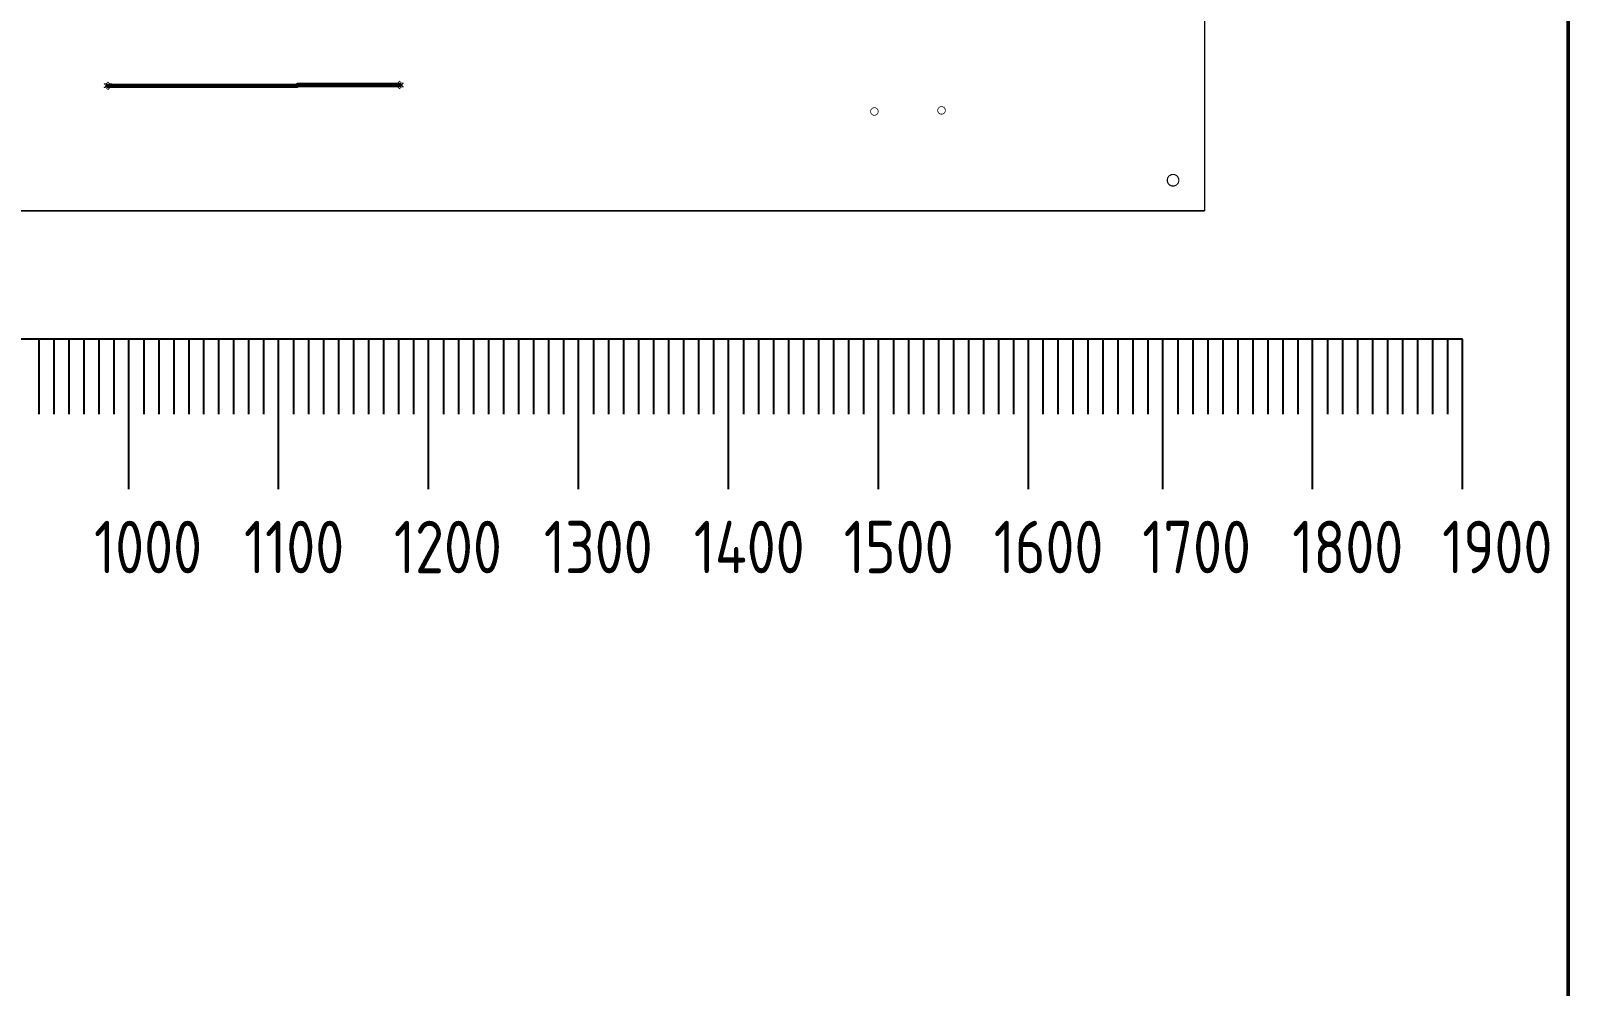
# Paper-space layout 'Лист1' of a CAD drawing. Header units: millimetres. Extents: x 20 to 579, y 6 to 381.
# Drawn here: x 476.6 to 579.1, y 193.3 to 257 of the extents above; entities that cross this region are included whole.
import ezdxf

# ---------------------------------------------------------------- set-up
doc = ezdxf.new("R2010")
doc.units = ezdxf.units.MM
for name, color, linetype in [('BottomLayer', 5, 'Continuous'), ('DrillDrawing', 1, 'Continuous'), ('Mechanical15', 56, 'Continuous')]:
    doc.layers.add(name, color=color, linetype=linetype)
doc.layers.add('Розмірний', color=130, linetype='Continuous', lineweight=25)
doc.layers.add('СхемаЕлПринц', color=7, linetype='Continuous', lineweight=50, true_color=0x000000)
doc.styles.add('GOST-2.304_Type-B', font='GOST Common.ttf')

psp = doc.layouts.new('Лист1')

# ---------------------------------------------------------------- linework, layer by layer
at = {"layer": 'BottomLayer', "const_width": 0.3}
for points in [[(494.332, 253.358), (481.734, 253.358)], [(494.382, 253.408), (494.332, 253.358)], [(501.184, 253.408), (494.382, 253.408)]]:
    psp.add_lwpolyline(points, dxfattribs=at)
at = {"layer": 'BottomLayer', "const_width": 0.15}
for points in [[(481.809, 253.358, -1), (481.659, 253.358, -1)], [(494.407, 253.358, -1), (494.257, 253.358, -1)], [(494.407, 253.358, -1), (494.257, 253.358, -1)], [(494.457, 253.408, -1), (494.307, 253.408, -1)], [(494.457, 253.408, -1), (494.307, 253.408, -1)], [(501.259, 253.408, -1), (501.109, 253.408, -1)]]:
    psp.add_lwpolyline(points, format="xyb", close=True, dxfattribs=at)
at = {"layer": 'DrillDrawing', "const_width": 0.0508}
for points in [[(481.607, 253.485), (481.48, 253.485)], [(481.607, 253.358), (481.48, 253.485)], [(481.607, 253.358), (481.48, 253.231)], [(481.734, 253.612), (481.607, 253.485)], [(481.861, 253.485), (481.734, 253.612)], [(481.988, 253.485), (481.861, 253.358)], [(481.988, 253.485), (481.861, 253.485)], [(481.988, 253.231), (481.861, 253.358)], [(501.057, 253.535), (500.93, 253.535)], [(501.057, 253.408), (500.93, 253.535)], [(501.057, 253.408), (500.93, 253.281)], [(501.057, 253.281), (500.93, 253.281)], [(501.184, 253.662), (501.057, 253.535)], [(501.184, 253.154), (501.057, 253.281)], [(501.311, 253.535), (501.184, 253.662)], [(501.311, 253.281), (501.184, 253.154)], [(501.438, 253.535), (501.311, 253.408)], [(501.438, 253.535), (501.311, 253.535)], [(501.438, 253.281), (501.311, 253.408)], [(501.438, 253.281), (501.311, 253.281)], [(481.607, 253.231), (481.48, 253.231)], [(481.734, 253.104), (481.607, 253.231)], [(481.861, 253.231), (481.734, 253.104)], [(481.988, 253.231), (481.861, 253.231)]]:
    psp.add_lwpolyline(points, dxfattribs=at)
at = {"layer": 'DrillDrawing'}
for points, const_width in [([(481.493, 253.485, -1), (481.467, 253.485, -1)], 0.0254), ([(481.493, 253.485, -1), (481.467, 253.485, -1)], 0.0254), ([(481.62, 253.485, -1), (481.594, 253.485, -1)], 0.0254), ([(481.62, 253.485, -1), (481.594, 253.485, -1)], 0.0254), ([(481.62, 253.358, -1), (481.594, 253.358, -1)], 0.0254), ([(481.62, 253.358, -1), (481.594, 253.358, -1)], 0.0254), ([(481.747, 253.612, -1), (481.721, 253.612, -1)], 0.0254), ([(481.747, 253.612, -1), (481.721, 253.612, -1)], 0.0254), ([(481.874, 253.485, -1), (481.848, 253.485, -1)], 0.0254), ([(481.874, 253.485, -1), (481.848, 253.485, -1)], 0.0254), ([(481.874, 253.358, -1), (481.848, 253.358, -1)], 0.0254), ([(481.874, 253.358, -1), (481.848, 253.358, -1)], 0.0254), ([(482.001, 253.485, -1), (481.975, 253.485, -1)], 0.0254), ([(482.001, 253.485, -1), (481.975, 253.485, -1)], 0.0254), ([(500.943, 253.535, -1), (500.917, 253.535, -1)], 0.0254), ([(500.943, 253.535, -1), (500.917, 253.535, -1)], 0.0254), ([(500.943, 253.281, -1), (500.917, 253.281, -1)], 0.0254), ([(500.943, 253.281, -1), (500.917, 253.281, -1)], 0.0254), ([(501.07, 253.535, -1), (501.044, 253.535, -1)], 0.0254), ([(501.07, 253.535, -1), (501.044, 253.535, -1)], 0.0254), ([(501.07, 253.408, -1), (501.044, 253.408, -1)], 0.0254), ([(501.07, 253.408, -1), (501.044, 253.408, -1)], 0.0254), ([(501.07, 253.281, -1), (501.044, 253.281, -1)], 0.0254), ([(501.07, 253.281, -1), (501.044, 253.281, -1)], 0.0254), ([(501.197, 253.662, -1), (501.171, 253.662, -1)], 0.0254), ([(501.197, 253.662, -1), (501.171, 253.662, -1)], 0.0254), ([(501.324, 253.535, -1), (501.298, 253.535, -1)], 0.0254), ([(501.324, 253.535, -1), (501.298, 253.535, -1)], 0.0254), ([(501.324, 253.408, -1), (501.298, 253.408, -1)], 0.0254), ([(501.324, 253.408, -1), (501.298, 253.408, -1)], 0.0254), ([(501.324, 253.281, -1), (501.298, 253.281, -1)], 0.0254), ([(501.324, 253.281, -1), (501.298, 253.281, -1)], 0.0254), ([(501.451, 253.535, -1), (501.425, 253.535, -1)], 0.0254), ([(501.451, 253.535, -1), (501.425, 253.535, -1)], 0.0254), ([(501.451, 253.281, -1), (501.425, 253.281, -1)], 0.0254), ([(501.451, 253.281, -1), (501.425, 253.281, -1)], 0.0254), ([(481.493, 253.231, -1), (481.467, 253.231, -1)], 0.0254), ([(481.493, 253.231, -1), (481.467, 253.231, -1)], 0.0254), ([(481.62, 253.231, -1), (481.594, 253.231, -1)], 0.0254), ([(481.62, 253.231, -1), (481.594, 253.231, -1)], 0.0254), ([(481.747, 253.104, -1), (481.721, 253.104, -1)], 0.0254), ([(481.747, 253.104, -1), (481.721, 253.104, -1)], 0.0254), ([(481.874, 253.231, -1), (481.848, 253.231, -1)], 0.0254), ([(481.874, 253.231, -1), (481.848, 253.231, -1)], 0.0254), ([(482.001, 253.231, -1), (481.975, 253.231, -1)], 0.0254), ([(482.001, 253.231, -1), (481.975, 253.231, -1)], 0.0254), ([(501.197, 253.154, -1), (501.171, 253.154, -1)], 0.0254), ([(501.197, 253.154, -1), (501.171, 253.154, -1)], 0.0254), ([(532.597, 251.642, -1), (533.105, 251.642, -1)], 0.0508), ([(532.61, 251.642, -1), (532.584, 251.642, -1)], 0.0254), ([(533.118, 251.642, -1), (533.092, 251.642, -1)], 0.0254), ([(537.072, 251.717, -1), (537.58, 251.717, -1)], 0.0508), ([(537.085, 251.717, -1), (537.059, 251.717, -1)], 0.0254), ([(537.593, 251.717, -1), (537.567, 251.717, -1)], 0.0254), ([(552.381, 247.06, -1), (553.154, 247.06, -1)], 0.0773), ([(553.173, 247.06, -1), (553.135, 247.06, -1)], 0.0387)]:
    psp.add_lwpolyline(points, format="xyb", close=True, dxfattribs=dict(at, const_width=const_width))
at = {"layer": 'Mechanical15', "const_width": 0.1}
for points in [[(554.878, 245.021), (554.866, 350.166)], [(384.963, 245.021), (554.878, 245.021)]]:
    psp.add_lwpolyline(points, dxfattribs=at)
at = {"layer": 'Розмірний', "color": 18, "true_color": 0x000000}
for p, q in [((543.118, 236.467), (384.118, 236.467)), ((477.118, 236.467), (477.118, 231.467)), ((478.118, 236.467), (478.118, 231.467)), ((479.118, 236.467), (479.118, 231.467)), ((480.118, 236.467), (480.118, 231.467)), ((481.118, 236.467), (481.118, 231.467)), ((482.118, 236.467), (482.118, 231.467)), ((483.118, 226.467), (483.118, 236.467)), ((484.118, 236.467), (484.118, 231.467)), ((485.118, 236.467), (485.118, 231.467)), ((486.118, 236.467), (486.118, 231.467)), ((487.118, 236.467), (487.118, 231.467)), ((488.118, 236.467), (488.118, 231.467)), ((489.118, 236.467), (489.118, 231.467)), ((490.118, 236.467), (490.118, 231.467)), ((491.118, 236.467), (491.118, 231.467)), ((492.118, 236.467), (492.118, 231.467)), ((493.118, 226.467), (493.118, 236.467)), ((494.118, 236.467), (494.118, 231.467)), ((495.118, 236.467), (495.118, 231.467)), ((496.118, 236.467), (496.118, 231.467)), ((497.118, 236.467), (497.118, 231.467)), ((498.118, 236.467), (498.118, 231.467)), ((499.118, 236.467), (499.118, 231.467)), ((500.118, 236.467), (500.118, 231.467)), ((501.118, 236.467), (501.118, 231.467)), ((502.118, 236.467), (502.118, 231.467)), ((503.118, 226.467), (503.118, 236.467)), ((504.118, 236.467), (504.118, 231.467)), ((505.118, 236.467), (505.118, 231.467)), ((506.118, 236.467), (506.118, 231.467)), ((507.118, 236.467), (507.118, 231.467)), ((508.118, 236.467), (508.118, 231.467)), ((509.118, 236.467), (509.118, 231.467)), ((510.118, 236.467), (510.118, 231.467)), ((511.118, 236.467), (511.118, 231.467)), ((512.118, 236.467), (512.118, 231.467)), ((513.118, 226.467), (513.118, 236.467)), ((514.118, 236.467), (514.118, 231.467)), ((515.118, 236.467), (515.118, 231.467)), ((516.118, 236.467), (516.118, 231.467)), ((517.118, 236.467), (517.118, 231.467)), ((518.118, 236.467), (518.118, 231.467)), ((519.118, 236.467), (519.118, 231.467)), ((520.118, 236.467), (520.118, 231.467)), ((521.118, 236.467), (521.118, 231.467)), ((522.118, 236.467), (522.118, 231.467)), ((523.118, 226.467), (523.118, 236.467)), ((524.118, 236.467), (524.118, 231.467)), ((525.118, 236.467), (525.118, 231.467)), ((526.118, 236.467), (526.118, 231.467)), ((527.118, 236.467), (527.118, 231.467)), ((528.118, 236.467), (528.118, 231.467)), ((529.118, 236.467), (529.118, 231.467)), ((530.118, 236.467), (530.118, 231.467)), ((531.118, 236.467), (531.118, 231.467)), ((532.118, 236.467), (532.118, 231.467)), ((533.118, 226.467), (533.118, 236.467)), ((534.118, 236.467), (534.118, 231.467)), ((535.118, 236.467), (535.118, 231.467)), ((536.118, 236.467), (536.118, 231.467)), ((537.118, 236.467), (537.118, 231.467)), ((538.118, 236.467), (538.118, 231.467)), ((539.118, 236.467), (539.118, 231.467)), ((540.118, 236.467), (540.118, 231.467)), ((541.118, 236.467), (541.118, 231.467)), ((542.118, 236.467), (542.118, 231.467)), ((572.078, 236.468), (543.078, 236.468)), ((543.118, 226.467), (543.118, 236.467)), ((544.078, 236.468), (544.078, 231.468)), ((545.078, 236.468), (545.078, 231.468)), ((546.078, 236.468), (546.078, 231.468)), ((547.078, 236.468), (547.078, 231.468)), ((548.078, 236.468), (548.078, 231.468)), ((549.078, 236.468), (549.078, 231.468)), ((550.078, 236.468), (550.078, 231.468)), ((551.078, 236.468), (551.078, 231.468)), ((552.078, 226.468), (552.078, 236.468)), ((553.078, 236.468), (553.078, 231.468)), ((554.078, 236.468), (554.078, 231.468)), ((555.078, 236.468), (555.078, 231.468)), ((556.078, 236.468), (556.078, 231.468)), ((557.078, 236.468), (557.078, 231.468)), ((558.078, 236.468), (558.078, 231.468)), ((559.078, 236.468), (559.078, 231.468)), ((560.078, 236.468), (560.078, 231.468)), ((561.078, 236.468), (561.078, 231.468)), ((562.078, 226.468), (562.078, 236.468)), ((563.078, 236.468), (563.078, 231.468)), ((564.078, 236.468), (564.078, 231.468)), ((565.078, 236.468), (565.078, 231.468)), ((566.078, 236.468), (566.078, 231.468)), ((567.078, 236.468), (567.078, 231.468)), ((568.078, 236.468), (568.078, 231.468)), ((569.078, 236.468), (569.078, 231.468)), ((570.078, 236.468), (570.078, 231.468)), ((571.078, 236.468), (571.078, 231.468)), ((572.078, 226.468), (572.078, 236.468))]:
    psp.add_line(p, q, dxfattribs=at)
at = {"layer": 'СхемаЕлПринц'}
psp.add_line((579.123, 5.634), (579.123, 381.047), dxfattribs=at)

# ---------------------------------------------------------------- texts
at = {"layer": 'Розмірний', "color": 18, "true_color": 0x000000, "char_height": 3.5, "attachment_point": 1, "style": 'GOST-2.304_Type-B'}
for s, insert in [('{\\fGOST type A|b0|i0|c204|p34;1000}', (480.805, 224.364)), ('{\\fGOST type A|b0|i0|c204|p34;1100}', (490.805, 224.364)), ('{\\fGOST type A|b0|i0|c204|p34;1200}', (500.805, 224.364)), ('{\\fGOST type A|b0|i0|c204|p34;1300}', (510.805, 224.364)), ('{\\fGOST type A|b0|i0|c204|p34;1400}', (520.805, 224.364)), ('{\\fGOST type A|b0|i0|c204|p34;1500}', (530.805, 224.364)), ('{\\fGOST type A|b0|i0|c204|p34;1600}', (540.805, 224.364)), ('{\\fGOST type A|b0|i0|c0|p34;17\\fGOST type A|b0|i0|c204|p34;00}', (550.714, 224.365)), ('{\\fGOST type A|b0|i0|c0|p34;18\\fGOST type A|b0|i0|c204|p34;00}', (560.714, 224.365)), ('{\\fGOST type A|b0|i0|c0|p34;19\\fGOST type A|b0|i0|c204|p34;00}', (570.714, 224.365))]:
    psp.add_mtext_dynamic_manual_height_columns(s, width=6.42231, gutter_width=12.5, heights=[0], dxfattribs=dict(at, insert=insert))

doc.saveas('drawing.dxf')
